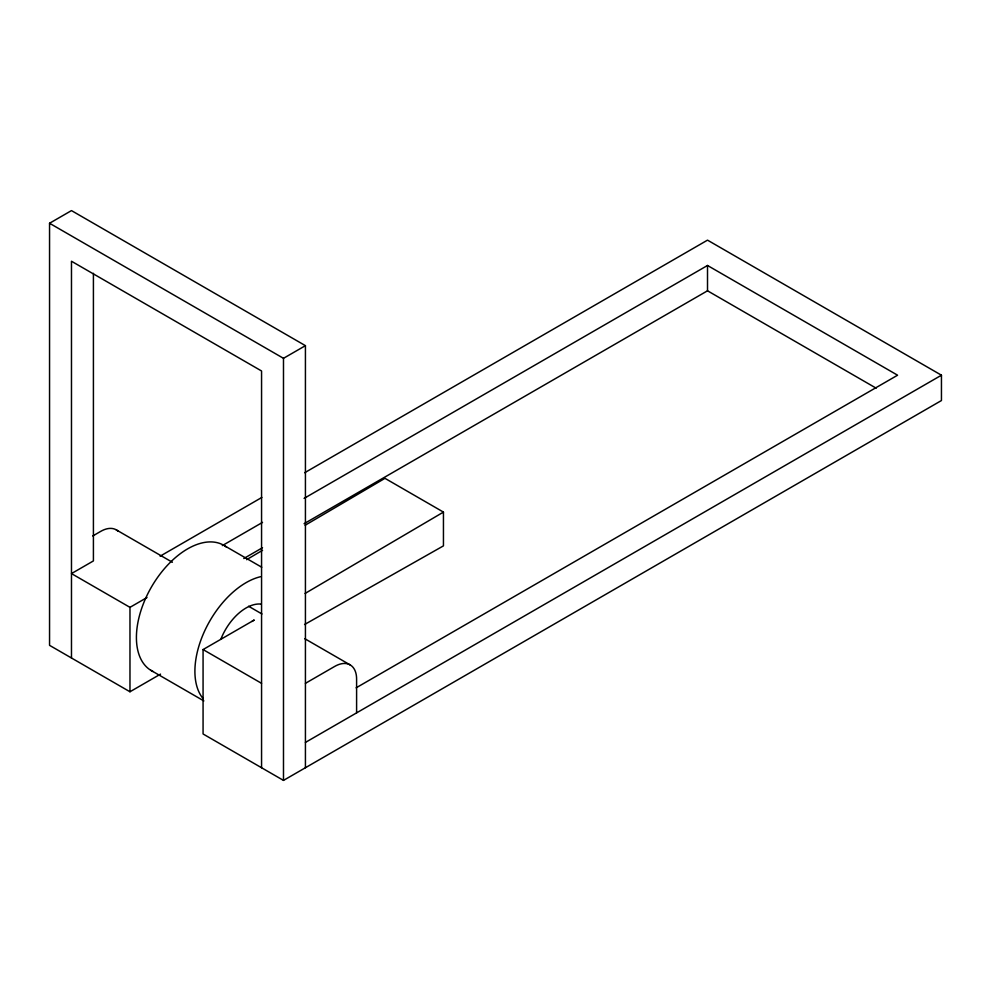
<?xml version="1.0" encoding="UTF-8"?>
<svg xmlns="http://www.w3.org/2000/svg" width="991" height="991" viewBox="0 0 991 991"><rect width="100%" height="100%" fill="white"/><g stroke="black" fill="none" stroke-linecap="round" stroke-linejoin="round"><path stroke-width="1.49" d="M246.598 559.68L262.553 550.29M305.129 525.267L384.966 478.331L443.448 512.099L443.448 545.868L304.571 624.516M305.079 593.448L443.448 512.099M160.542 674.115L129.97 691.768L49.55 645.339L49.55 223.26L71.476 210.6L305.426 345.661L305.426 767.74M49.55 223.26L283.488 358.321L305.426 345.661M92.745 535.982L100.723 531.374A31.018 17.912 -60 0 1 118.127 531.238M160.133 556.174L261.847 497.445M304.671 472.719L707.512 240.144L941.45 375.205L941.45 400.537L283.488 780.4L203.068 733.972L203.068 649.563L254.253 620.019A31.018 17.912 -60 0 0 251.962 621.468M222.331 545.595L262.528 522.381M304.088 498.386L707.512 265.477L897.586 375.205L356.116 687.828M93.414 273.318L93.414 560.918L71.476 573.591L129.97 607.347L147.027 597.499M243.774 558.528L262.528 547.701M304.088 523.706L707.512 290.797L876.168 388.175M305.426 683.332L334.661 666.447A31.018 17.912 -60 0 1 356.599 679.108L356.599 712.876M305.426 742.42L941.45 375.205M224.499 545.731L261.723 567.224M116.232 529.838L172.384 562.256M248.58 606.244L261.946 613.974M304.72 638.662L350.17 664.911M203.068 649.563L261.562 683.332M150.682 670.213L203.849 700.91M707.512 265.477L707.512 290.797M283.488 358.321L283.488 780.4M261.562 767.74L261.562 370.981L71.476 261.24L71.476 657.999M129.97 607.347L129.97 691.768M153.06 671.526A72.368 41.783 -60 0 1 152.143 585.817A72.368 41.783 -60 0 1 226.728 547.305M202.944 698.444A72.368 41.783 -60 0 1 205.1 630.003A72.368 41.783 -60 0 1 260.323 576.762M221.055 638.712A41.349 23.871 -60 0 1 261.203 604.114"/></g></svg>
